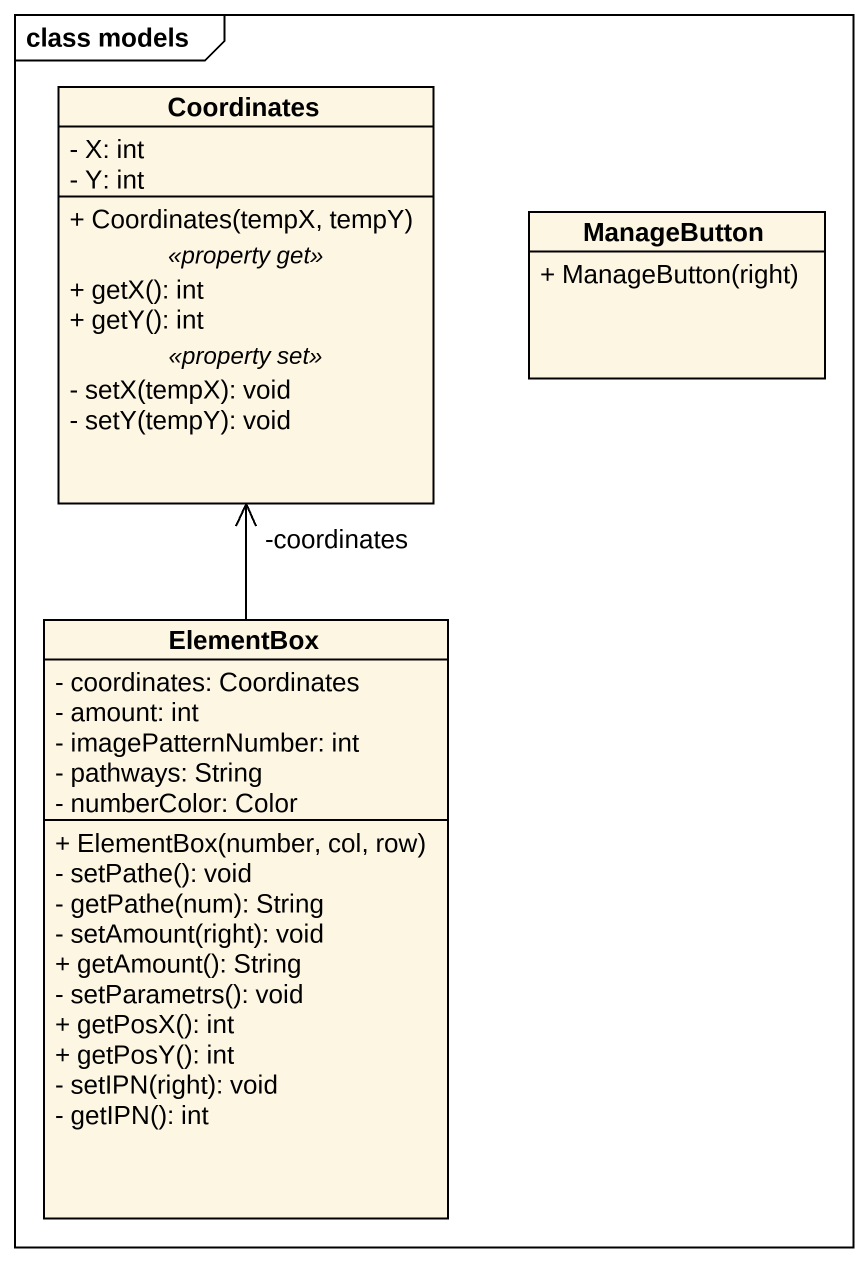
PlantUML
@startuml
mainframe class models
hide circle
hide empty members
skinparam classAttributeIconSize 0
class Coordinates {
  - X: int
  - Y: int
  --
  + Coordinates(tempX, tempY)
  .. <<property get>> ..
  + getX(): int
  + getY(): int
  .. <<property set>> ..
  - setX(tempX): void
  - setY(tempY): void
}
class ManageButton {
  + ManageButton(right)
}
class ElementBox {
  - coordinates: Coordinates
  - amount: int
  - imagePatternNumber: int
  - pathways: String
  - numberColor: Color
  + ElementBox(number, col, row)
  - setPathe(): void
  - getPathe(num): String
  - setAmount(right): void
  + getAmount(): String
  - setParametrs(): void
  + getPosX(): int
  + getPosY(): int
  - setIPN(right): void
  - getIPN(): int
}
ElementBox -up-> "-coordinates" Coordinates
@enduml
